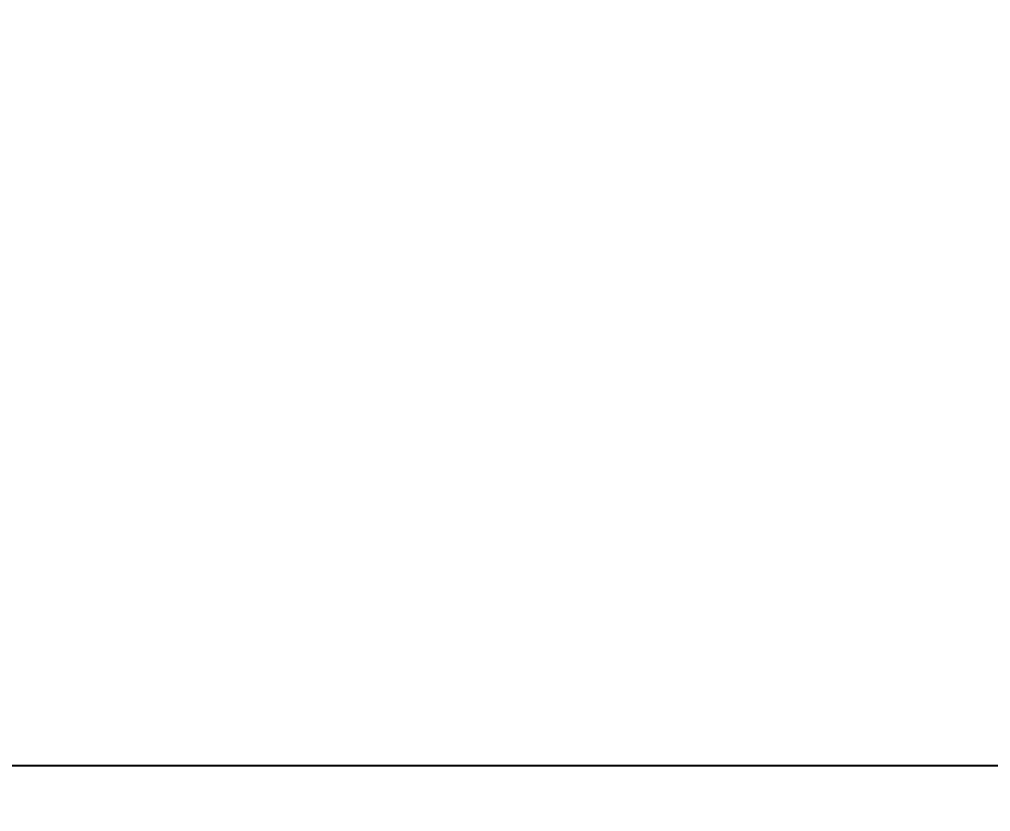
# Model space of a CAD drawing. Header units: millimetres. Extents: x 0 to 420, y 0 to 297.
# Drawn here: x 134.04 to 153.09, y 156.26 to 171.8 of the extents above; entities that cross this region are included whole.
import ezdxf

# ---------------------------------------------------------------- set-up
doc = ezdxf.new("R2010")
doc.units = ezdxf.units.MM
doc.header["$MEASUREMENT"] = 0
doc.layers.add('T25', color=1, linetype='Continuous')
doc.styles.add('ISO', font='iso3098b.shx')
doc.dimstyles.new('SIGNSDIM', dxfattribs={"dimtxt": 2.5, "dimasz": 0.2, "dimexe": 1.5, "dimexo": 2, "dimgap": 1, "dimtad": 1, "dimdec": 4, "dimlfac": 20, "dimrnd": 1, "dimdsep": 46, "dimtxsty": 'ISO', "dimblk": 'SGNDIM', "dimcen": 2.5, "dimse2": 1, "dimadec": 0, "dimazin": 0, "dimtfac": 1, "dimtdec": 4, "dimtix": 1, "dimtmove": 0, "dimatfit": 3, "dimldrblk": 'SGNDIM', "dimfxl": 1, "dimtolj": 1, "dimtzin": 0, "dimarcsym": 0})

# ---------------------------------------------------------------- blocks, each defined once
blk = doc.blocks.new('SGNDIM')
for p, q in [((0, 4.5), (0, -4.5)), ((0, 0), (-1, 0))]:
    blk.add_line(p, q)
blk = doc.blocks.new('*D45')
at = {"layer": 'DEFPOINTS', "color": 0, "transparency": 16777216}
for p in [(126.053, 172.165), (255.531, 172.165), (255.531, 157.165)]:
    blk.add_point(p, dxfattribs=at)
at = {"layer": 'T25', "color": 0, "lineweight": -2, "transparency": 16777216}
blk.add_line((126.253, 157.165), (255.331, 157.165), dxfattribs=at)
at = {"layer": 'T25', "color": 0, "lineweight": -2, "transparency": 16777216, "xscale": 0.2, "yscale": 0.2, "zscale": 0.2, "rotation": 180}
blk.add_blockref('SGNDIM', (126.053, 157.165), dxfattribs=at)
at = {"layer": 'T25', "color": 0, "lineweight": -2, "transparency": 16777216, "xscale": 0.2, "yscale": 0.2, "zscale": 0.2}
blk.add_blockref('SGNDIM', (255.531, 157.165), dxfattribs=at)
at = {"layer": 'T25', "color": 0, "transparency": 16777216, "insert": (190.792, 159.415), "char_height": 2.5, "attachment_point": 5, "style": 'ISO'}
blk.add_mtext('\\A1;2590', dxfattribs=at)

msp = doc.modelspace()

# ---------------------------------------------------------------- dimensions: what is measured, and where the dimension line sits
at = {"layer": 'T25'}
dim = msp.add_linear_dim(base=(255.5313088, 157.164601), p1=(126.0534679, 172.164601), p2=(255.5313088, 172.164601), dimstyle='SIGNSDIM', override={"dimse1": 1}, dxfattribs=at)
dim.commit()
dim.dimension.update_dxf_attribs({"geometry": '*D45', "text_midpoint": (190.7923883, 159.414601)})

doc.saveas('drawing.dxf')
